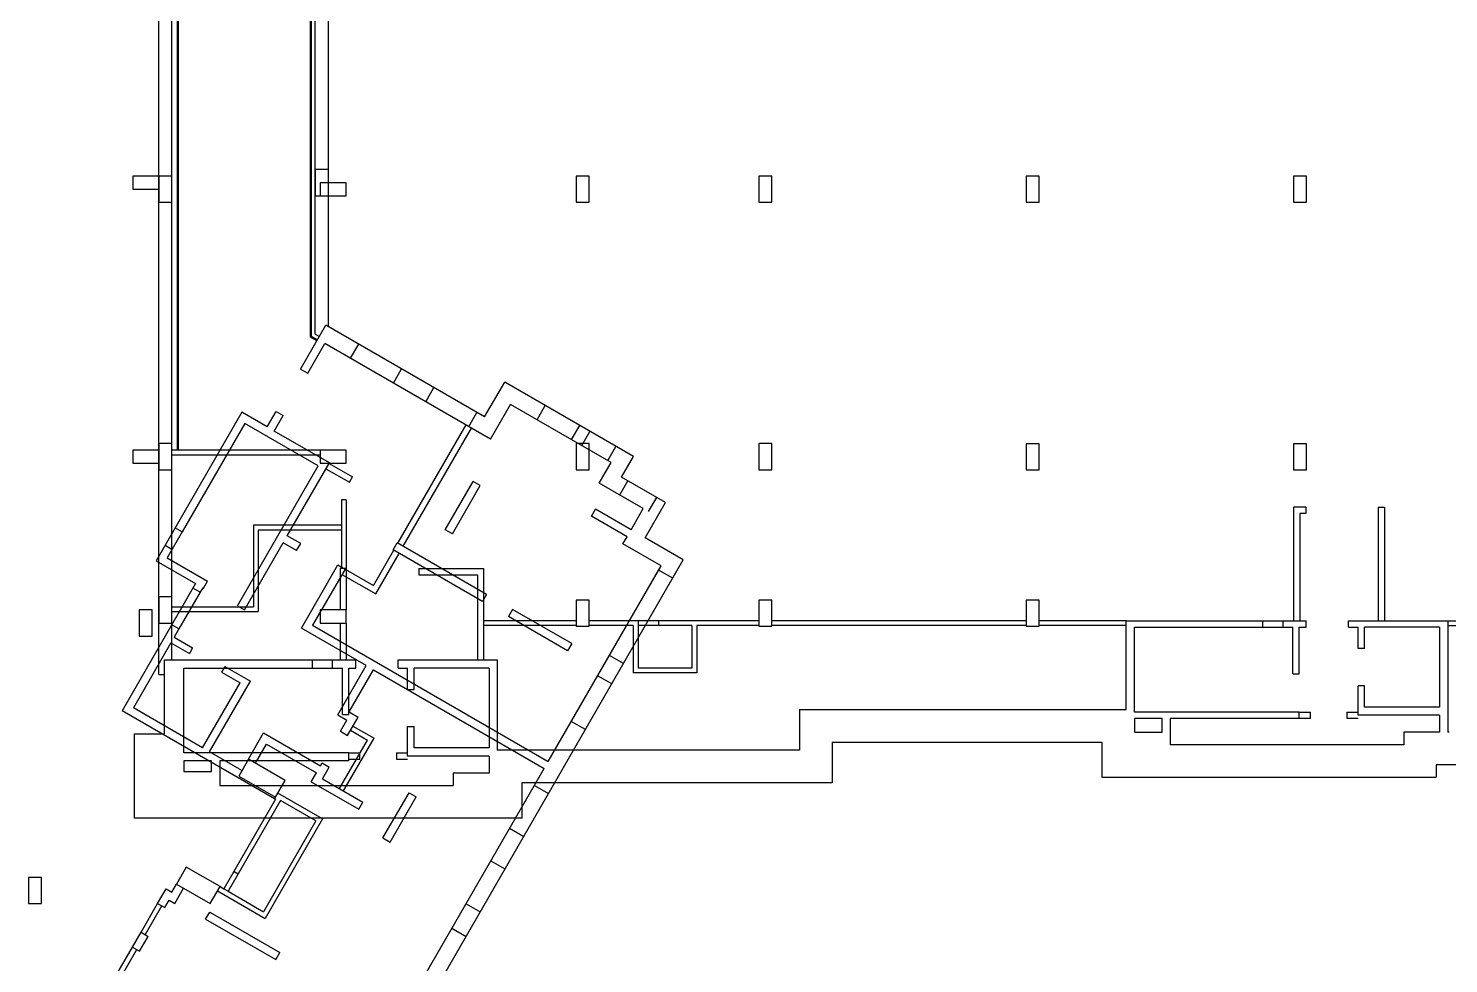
# Model space of a CAD drawing. Header units: metres. Extents: x -681087 to 1033303, y 74272 to 2630761.
# Drawn here: x 52884 to 96441, y 2391336 to 2420008 of the extents above; entities that cross this region are included whole.
import ezdxf

# ---------------------------------------------------------------- set-up
doc = ezdxf.new("R2010")
doc.units = ezdxf.units.M
for name, color, linetype in [('SKELETON_CLEAN', 7, 'Continuous'), ('SKELETON_ISOLATED', 1, 'Continuous'), ('SKELETON_ORIGINAL', 8, 'Continuous')]:
    doc.layers.add(name, color=color, linetype=linetype)

msp = doc.modelspace()

# ---------------------------------------------------------------- linework, layer by layer
at = {"layer": 'SKELETON_CLEAN'}
for p, q in [((56884, 2400198), (56884, 2435878)), ((61684, 2410634), (61684, 2420734)), ((62084, 2410865), (62084, 2420539)), ((62084, 2415678), (61684, 2415678)), ((61684, 2415678), (61684, 2414878)), ((62084, 2414878), (62084, 2415678)), ((56884, 2415478), (56084, 2415478)), ((56084, 2415478), (56084, 2415078)), ((57284, 2415478), (56884, 2415478)), ((56884, 2415278), (56884, 2415078)), ((57284, 2414678), (57284, 2415478)), ((62634, 2415278), (61834, 2415278)), ((61834, 2415278), (61834, 2414878)), ((62634, 2414878), (62634, 2415278)), ((70084, 2415478), (69684, 2415478)), ((69684, 2415478), (69684, 2414678)), ((70084, 2414678), (70084, 2415478)), ((75684, 2415478), (75284, 2415478)), ((75284, 2415478), (75284, 2414678)), ((75684, 2414678), (75684, 2415478)), ((83884, 2415478), (83484, 2415478)), ((83484, 2415478), (83484, 2414678)), ((83884, 2414678), (83884, 2415478)), ((92084, 2415478), (91684, 2415478)), ((91684, 2415478), (91684, 2414678)), ((92084, 2414678), (92084, 2415478)), ((56084, 2415078), (56884, 2415078)), ((61684, 2414878), (62084, 2414878)), ((61834, 2414878), (62634, 2414878)), ((56884, 2414678), (57284, 2414678)), ((69684, 2414678), (70084, 2414678)), ((75284, 2414678), (75684, 2414678)), ((83484, 2414678), (83884, 2414678)), ((91684, 2414678), (92084, 2414678)), ((61234, 2409565), (62009, 2410908)), ((66876, 2408098), (62009, 2410908)), ((61684, 2410634), (61809, 2410561)), ((61451, 2409440), (61976, 2410350)), ((67059, 2407415), (61976, 2410350)), ((61234, 2409565), (61451, 2409440)), ((66876, 2408098), (67491, 2409163)), ((71440, 2406883), (67491, 2409163)), ((60209, 2407790), (60484, 2408266)), ((60484, 2408266), (60701, 2408141)), ((67059, 2407415), (67674, 2408480)), ((70757, 2406700), (67674, 2408480)), ((59430, 2408240), (56800, 2403685)), ((59521, 2407899), (57601, 2404573)), ((60209, 2407790), (59430, 2408240)), ((61773, 2406599), (59521, 2407899)), ((60426, 2407665), (60701, 2408141)), ((62114, 2406690), (60426, 2407665)), ((56884, 2407078), (56084, 2407078)), ((56084, 2407078), (56084, 2406678)), ((57284, 2407278), (56884, 2407278)), ((57284, 2406478), (57284, 2407278)), ((61834, 2407078), (57284, 2407078)), ((62634, 2407078), (61834, 2407078)), ((61834, 2407078), (61834, 2406678)), ((62634, 2406678), (62634, 2407078)), ((70084, 2407278), (69684, 2407278)), ((69684, 2407278), (69684, 2406478)), ((70084, 2406478), (70084, 2407278)), ((75684, 2407278), (75284, 2407278)), ((75284, 2407278), (75284, 2406478)), ((75684, 2406478), (75684, 2407278)), ((83884, 2407275), (83484, 2407275)), ((83484, 2407275), (83484, 2406475)), ((83884, 2406475), (83884, 2407275)), ((92084, 2407275), (91684, 2407275)), ((91684, 2407275), (91684, 2406475)), ((92084, 2406475), (92084, 2407275)), ((56084, 2406678), (56884, 2406678)), ((59293, 2402303), (61773, 2406599)), ((60824, 2404456), (62114, 2406690)), ((61834, 2406678), (62634, 2406678)), ((62104, 2406673), (62823, 2406258)), ((70392, 2406068), (70757, 2406700)), ((71075, 2406251), (71440, 2406883)), ((56884, 2406478), (57284, 2406478)), ((62009, 2406508), (62728, 2406093)), ((62728, 2406093), (62823, 2406258)), ((65669, 2404638), (66524, 2406119)), ((66741, 2405994), (66524, 2406119)), ((69684, 2406478), (70084, 2406478)), ((72426, 2405471), (71075, 2406251)), ((75284, 2406478), (75684, 2406478)), ((83484, 2406475), (83884, 2406475)), ((91684, 2406475), (92084, 2406475)), ((65886, 2404513), (66741, 2405994)), ((71743, 2405288), (70392, 2406068)), ((62634, 2405558), (62484, 2405558)), ((62484, 2405558), (62484, 2403448)), ((62634, 2405558), (62634, 2403448)), ((70152, 2405052), (70277, 2405268)), ((71368, 2404638), (70277, 2405268)), ((71368, 2404638), (71743, 2405288)), ((71801, 2404388), (72426, 2405471)), ((92064, 2405328), (91684, 2405328)), ((91684, 2405328), (91684, 2401848)), ((92064, 2405328), (92064, 2405138)), ((94284, 2405328), (94474, 2405328)), ((94284, 2405328), (94284, 2401848)), ((94474, 2405328), (94474, 2401848)), ((59784, 2404778), (59784, 2402278)), ((62484, 2404778), (59784, 2404778)), ((71243, 2404422), (70152, 2405052)), ((92064, 2405138), (91874, 2405138)), ((91874, 2405138), (91874, 2401848)), ((57601, 2404573), (57141, 2403776)), ((57385, 2404698), (57601, 2404573)), ((62484, 2404628), (59934, 2404628)), ((59934, 2404628), (59934, 2402128)), ((61236, 2404218), (60824, 2404456)), ((65886, 2404513), (65669, 2404638)), ((71118, 2404205), (71243, 2404422)), ((72970, 2403713), (71801, 2404388)), ((59509, 2402178), (60699, 2404239)), ((61111, 2404002), (60699, 2404239)), ((61111, 2404002), (61236, 2404218)), ((63466, 2402931), (64088, 2404009)), ((63535, 2402671), (64253, 2403914)), ((64071, 2404019), (64196, 2404235)), ((66808, 2402439), (64071, 2404019)), ((66933, 2402655), (64196, 2404235)), ((72287, 2403530), (71118, 2404205)), ((56800, 2403685), (58012, 2402985)), ((57141, 2403776), (58380, 2403061)), ((61259, 2401618), (62379, 2403558)), ((62379, 2403558), (62595, 2403433)), ((62686, 2385900), (72970, 2403713)), ((68827, 2397537), (72287, 2403530)), ((58255, 2402845), (58380, 2403061)), ((62595, 2403433), (61600, 2401710)), ((62634, 2403448), (62444, 2403448)), ((62444, 2403448), (62444, 2402178)), ((62500, 2403269), (63535, 2402671)), ((62595, 2403433), (63466, 2402931)), ((62634, 2403448), (62634, 2402178)), ((64854, 2403448), (66844, 2403448)), ((64854, 2403448), (64854, 2403258)), ((64854, 2403258), (66654, 2403258)), ((66654, 2403258), (66654, 2400648)), ((66844, 2403448), (66844, 2400648)), ((58012, 2402985), (55762, 2399088)), ((58149, 2402721), (57499, 2401595)), ((58149, 2402721), (57932, 2402846)), ((58229, 2402860), (58149, 2402721)), ((58229, 2402860), (58255, 2402845)), ((66933, 2402655), (66808, 2402439)), ((56684, 2402178), (56284, 2402178)), ((56284, 2402178), (56284, 2401378)), ((56684, 2401378), (56684, 2402178)), ((57284, 2402578), (56884, 2402578)), ((56884, 2402578), (56884, 2401778)), ((57284, 2401778), (57284, 2402578)), ((57284, 2402278), (59784, 2402278)), ((59293, 2402303), (59509, 2402178)), ((62634, 2402178), (61834, 2402178)), ((61834, 2402178), (61834, 2401778)), ((62634, 2401778), (62634, 2402178)), ((67729, 2402195), (67604, 2401979)), ((69548, 2401145), (67729, 2402195)), ((70084, 2402478), (69684, 2402478)), ((69684, 2402478), (69684, 2401678)), ((70084, 2401678), (70084, 2402478)), ((75684, 2402478), (75284, 2402478)), ((75284, 2402478), (75284, 2401678)), ((75684, 2401678), (75684, 2402478)), ((83884, 2402478), (83484, 2402478)), ((83484, 2402478), (83484, 2401678)), ((83884, 2401678), (83884, 2402478)), ((56884, 2401778), (57284, 2401778)), ((57284, 2402128), (59934, 2402128)), ((61834, 2401778), (62634, 2401778)), ((62634, 2401778), (62634, 2400648)), ((69423, 2400929), (67604, 2401979)), ((71584, 2401848), (71584, 2401698)), ((86553, 2401848), (83884, 2401848)), ((86553, 2399128), (86553, 2401848)), ((86553, 2401848), (92073, 2401848)), ((92073, 2401648), (92073, 2401848)), ((93373, 2401648), (93373, 2401848)), ((93373, 2401848), (96413, 2401848)), ((96413, 2401848), (96413, 2398428)), ((56284, 2401378), (56684, 2401378)), ((57499, 2401595), (57282, 2401720)), ((57499, 2401595), (57354, 2401344)), ((57354, 2401344), (57921, 2401017)), ((63246, 2400471), (61259, 2401618)), ((61600, 2401710), (68827, 2397537)), ((69684, 2401678), (70084, 2401678)), ((71434, 2401698), (70084, 2401698)), ((71434, 2401698), (71434, 2400248)), ((71584, 2401698), (71584, 2400398)), ((73234, 2401698), (71584, 2401698)), ((73234, 2401698), (73234, 2400398)), ((75284, 2401698), (73384, 2401698)), ((73384, 2401698), (73384, 2400248)), ((75284, 2401678), (75684, 2401678)), ((83484, 2401678), (83884, 2401678)), ((86803, 2399048), (86803, 2401648)), ((86803, 2401648), (91663, 2401648)), ((91663, 2400218), (91663, 2401648)), ((91863, 2400218), (91863, 2401648)), ((91863, 2401648), (92073, 2401648)), ((93373, 2401648), (93663, 2401648)), ((93663, 2400993), (93663, 2401648)), ((93863, 2400993), (93863, 2401648)), ((96163, 2401648), (93863, 2401648)), ((96163, 2401648), (96163, 2399198)), ((57254, 2401171), (56104, 2399179)), ((57254, 2401171), (57821, 2400844)), ((57921, 2401017), (57821, 2400844)), ((69548, 2401145), (69423, 2400929)), ((93863, 2400993), (93663, 2400993)), ((57053, 2400648), (62923, 2400648)), ((57053, 2398378), (57053, 2400648)), ((58908, 2400447), (58808, 2400274)), ((58908, 2400447), (59692, 2399994)), ((62376, 2398964), (63246, 2400471)), ((62923, 2400398), (62923, 2400648)), ((64223, 2400398), (64223, 2400648)), ((64223, 2400648), (67263, 2400648)), ((67263, 2400648), (67263, 2397878)), ((56884, 2400198), (57053, 2400198)), ((57653, 2397798), (57653, 2400398)), ((57653, 2400398), (62513, 2400398)), ((58442, 2397829), (59692, 2399994)), ((58808, 2400274), (59375, 2399946)), ((62513, 2398968), (62513, 2400398)), ((62713, 2398968), (62713, 2400398)), ((62713, 2400398), (62923, 2400398)), ((62718, 2399056), (63463, 2400346)), ((63463, 2400346), (68702, 2397321)), ((64223, 2400398), (64513, 2400398)), ((64513, 2399743), (64513, 2400398)), ((64713, 2399743), (64713, 2400398)), ((67013, 2400398), (64713, 2400398)), ((67013, 2400398), (67013, 2397948)), ((73384, 2400248), (71434, 2400248)), ((73234, 2400398), (71584, 2400398)), ((91663, 2400218), (91863, 2400218)), ((58225, 2397954), (59375, 2399946)), ((64513, 2399743), (64713, 2399743)), ((93663, 2398948), (93663, 2399853)), ((93863, 2399853), (93663, 2399853)), ((93863, 2399198), (93863, 2399853)), ((58225, 2397954), (56104, 2399179)), ((76533, 2399128), (86553, 2399128)), ((76533, 2399128), (76533, 2397878)), ((96163, 2399198), (93863, 2399198)), ((60434, 2396390), (55762, 2399088)), ((62376, 2398964), (62653, 2398804)), ((62453, 2398458), (62653, 2398804)), ((62513, 2398968), (62713, 2398968)), ((62670, 2398333), (62995, 2398896)), ((62718, 2399056), (62995, 2398896)), ((91863, 2399048), (86803, 2399048)), ((86803, 2398848), (86803, 2398428)), ((87653, 2398848), (86803, 2398848)), ((87653, 2398428), (87653, 2398848)), ((87903, 2398848), (87903, 2398048)), ((91863, 2398848), (87903, 2398848)), ((91863, 2399048), (92203, 2399048)), ((91863, 2398848), (91863, 2399048)), ((91863, 2398858), (92203, 2398858)), ((92203, 2398858), (92203, 2399048)), ((93323, 2399048), (93663, 2399048)), ((93323, 2399048), (93323, 2398858)), ((93323, 2398858), (93663, 2398858)), ((96163, 2398948), (93663, 2398948)), ((96163, 2398948), (96163, 2398428)), ((56133, 2398378), (57053, 2398378)), ((56133, 2395798), (56133, 2398378)), ((59633, 2397603), (60098, 2398409)), ((60098, 2398409), (61843, 2397401)), ((62453, 2398458), (62670, 2398333)), ((62552, 2396628), (63485, 2398243)), ((62760, 2398488), (63280, 2398188)), ((62835, 2398618), (63485, 2398243)), ((64513, 2397698), (64513, 2398603)), ((64513, 2398603), (64713, 2398603)), ((64713, 2397948), (64713, 2398603)), ((86803, 2398428), (87653, 2398428)), ((95063, 2398428), (95063, 2398048)), ((96163, 2398428), (95063, 2398428)), ((96463, 2398428), (96413, 2398428)), ((59433, 2397257), (58442, 2397829)), ((59850, 2397478), (60190, 2398067)), ((60190, 2398067), (61718, 2397185)), ((62422, 2396703), (63280, 2398188)), ((67013, 2397948), (64713, 2397948)), ((76533, 2397878), (67263, 2397878)), ((77533, 2398128), (77533, 2396878)), ((77533, 2398128), (85803, 2398128)), ((85803, 2398128), (85803, 2397048)), ((95063, 2398048), (87903, 2398048)), ((62713, 2397798), (57653, 2397798)), ((57653, 2397548), (57653, 2397228)), ((58503, 2397548), (57653, 2397548)), ((58503, 2397228), (58503, 2397548)), ((58753, 2397548), (58753, 2396798)), ((62713, 2397548), (58753, 2397548)), ((59633, 2397603), (59333, 2397084)), ((60759, 2396953), (59633, 2397603)), ((61843, 2397401), (61893, 2397488)), ((61893, 2397488), (62110, 2397363)), ((62713, 2397798), (63053, 2397798)), ((62713, 2397548), (62713, 2397798)), ((62713, 2397608), (63053, 2397608)), ((63053, 2397608), (63053, 2397798)), ((64173, 2397798), (64513, 2397798)), ((64173, 2397798), (64173, 2397608)), ((64173, 2397608), (64513, 2397608)), ((67013, 2397698), (64513, 2397698)), ((67013, 2397698), (67013, 2397178)), ((98863, 2397428), (96063, 2397428)), ((96063, 2397428), (96063, 2397048)), ((57653, 2397228), (58503, 2397228)), ((59333, 2397084), (60459, 2396434)), ((60459, 2396434), (60759, 2396953)), ((61561, 2396912), (61718, 2397185)), ((61902, 2397003), (62110, 2397363)), ((61902, 2397003), (63141, 2396288)), ((62412, 2386426), (68702, 2397321)), ((65913, 2397178), (65913, 2396798)), ((67013, 2397178), (65913, 2397178)), ((85803, 2397048), (96063, 2397048)), ((58753, 2396798), (65913, 2396798)), ((61907, 2395771), (60534, 2396563)), ((61561, 2396912), (63016, 2396072)), ((63758, 2395187), (64558, 2396573)), ((64558, 2396573), (64775, 2396448)), ((68013, 2396878), (68013, 2395798)), ((77533, 2396878), (68013, 2396878)), ((60465, 2396373), (58880, 2393627)), ((60619, 2396341), (59009, 2393552)), ((60434, 2396390), (60459, 2396434)), ((60465, 2396373), (60434, 2396390)), ((61702, 2395716), (60619, 2396341)), ((63016, 2396072), (63141, 2396288)), ((63975, 2395062), (64775, 2396448)), ((68013, 2395798), (56133, 2395798)), ((61702, 2395716), (60092, 2392927)), ((61907, 2395771), (60147, 2392723)), ((63758, 2395187), (63975, 2395062)), ((53284, 2393978), (52884, 2393978)), ((52884, 2393978), (52884, 2393178)), ((53284, 2393178), (53284, 2393978)), ((57723, 2394295), (57423, 2393775)), ((58763, 2393695), (57723, 2394295)), ((56848, 2393178), (57105, 2393624)), ((57105, 2393624), (57278, 2393524)), ((57278, 2393524), (57423, 2393775)), ((57370, 2393183), (57640, 2393650)), ((57423, 2393775), (58463, 2393175)), ((58463, 2393175), (58763, 2393695)), ((58688, 2393565), (60147, 2392723)), ((58763, 2393695), (58880, 2393627)), ((58880, 2393627), (59010, 2393552)), ((59010, 2393552), (60092, 2392927)), ((52884, 2393178), (53284, 2393178)), ((56338, 2392295), (56848, 2393178)), ((56848, 2393178), (57064, 2393053)), ((57064, 2393053), (57197, 2393283)), ((57197, 2393283), (57370, 2393183)), ((58320, 2392698), (58445, 2392914)), ((58320, 2392698), (60468, 2391458)), ((58445, 2392914), (60593, 2391674)), ((56075, 2391840), (56338, 2392295)), ((56292, 2391715), (56554, 2392170)), ((56338, 2392295), (56554, 2392170)), ((55565, 2390957), (56075, 2391840)), ((56075, 2391840), (56292, 2391715)), ((60468, 2391458), (60593, 2391674))]:
    msp.add_line(p, q, dxfattribs=at)
at = {"layer": 'SKELETON_ISOLATED'}
for p, q in [((57284, 2400648), (57284, 2435878)), ((57469, 2407078), (57469, 2432278)), ((61549, 2410556), (61549, 2422981)), ((61734, 2410432), (61534, 2410547)), ((61749, 2410457), (61564, 2410564)), ((62764, 2409895), (63014, 2410328)), ((64080, 2409135), (64330, 2409568)), ((65072, 2408562), (65322, 2408995)), ((68488, 2408010), (68738, 2408443)), ((64213, 2404225), (66306, 2407850)), ((66388, 2407802), (66638, 2408235)), ((69545, 2407400), (69795, 2407833)), ((64378, 2404130), (66470, 2407755)), ((69857, 2407220), (70107, 2407653)), ((56884, 2406978), (56884, 2406778)), ((70653, 2406760), (70903, 2407193)), ((61834, 2406928), (57284, 2406928)), ((71020, 2405705), (71270, 2406138)), ((71903, 2405195), (72153, 2405628)), ((57075, 2404161), (57291, 2404036)), ((72645, 2403150), (72212, 2403400)), ((62444, 2401778), (62444, 2400648)), ((69684, 2401848), (66844, 2401848)), ((75284, 2401848), (70084, 2401848)), ((72204, 2401848), (72204, 2401698)), ((83484, 2401848), (75684, 2401848)), ((90743, 2401648), (90743, 2401848)), ((91363, 2401648), (91363, 2401848)), ((96363, 2401848), (99884, 2401848)), ((69684, 2401698), (66844, 2401698)), ((83484, 2401698), (75684, 2401698)), ((86553, 2401698), (83884, 2401698)), ((96413, 2401698), (99884, 2401698)), ((61593, 2400398), (61593, 2400648)), ((62213, 2400398), (62213, 2400648)), ((71135, 2400535), (70702, 2400785)), ((70775, 2399911), (70342, 2400161)), ((69965, 2398508), (69532, 2398758)), ((68402, 2396801), (68835, 2396551)), ((67642, 2395485), (68075, 2395235)), ((67067, 2394489), (67500, 2394239)), ((59190, 2394164), (59320, 2394089)), ((56468, 2392220), (56978, 2393103)), ((66307, 2393173), (66740, 2392923)), ((65872, 2392419), (66305, 2392169)), ((55695, 2390882), (56205, 2391765))]:
    msp.add_line(p, q, dxfattribs=at)
at = {"layer": 'SKELETON_ORIGINAL'}
for p, q in [((56884, 2400198), (56884, 2435878)), ((57284, 2400648), (57284, 2435878)), ((57454, 2407078), (57454, 2432278)), ((57484, 2407078), (57484, 2432278)), ((61534, 2410547), (61534, 2423000)), ((61564, 2410564), (61564, 2422962)), ((61684, 2410634), (61684, 2420734)), ((62084, 2410865), (62084, 2420539)), ((62084, 2415678), (61684, 2415678)), ((61684, 2415678), (61684, 2414878)), ((62084, 2414878), (62084, 2415678)), ((56884, 2415478), (56084, 2415478)), ((56084, 2415478), (56084, 2415078)), ((56884, 2415078), (56884, 2415478)), ((57284, 2415478), (56884, 2415478)), ((56884, 2415478), (56884, 2414678)), ((57284, 2414678), (57284, 2415478)), ((62634, 2415278), (61834, 2415278)), ((61834, 2415278), (61834, 2414878)), ((62634, 2414878), (62634, 2415278)), ((70084, 2415478), (69684, 2415478)), ((69684, 2415478), (69684, 2414678)), ((70084, 2414678), (70084, 2415478)), ((75684, 2415478), (75284, 2415478)), ((75284, 2415478), (75284, 2414678)), ((75684, 2414678), (75684, 2415478)), ((83884, 2415478), (83484, 2415478)), ((83484, 2415478), (83484, 2414678)), ((83884, 2414678), (83884, 2415478)), ((92084, 2415478), (91684, 2415478)), ((91684, 2415478), (91684, 2414678)), ((92084, 2414678), (92084, 2415478)), ((56084, 2415078), (56884, 2415078)), ((61684, 2414878), (62084, 2414878)), ((61834, 2414878), (62634, 2414878)), ((56884, 2414678), (57284, 2414678)), ((69684, 2414678), (70084, 2414678)), ((75284, 2414678), (75684, 2414678)), ((83484, 2414678), (83884, 2414678)), ((91684, 2414678), (92084, 2414678)), ((61234, 2409565), (62009, 2410908)), ((66876, 2408098), (62009, 2410908)), ((61734, 2410432), (61534, 2410547)), ((61749, 2410457), (61564, 2410564)), ((61684, 2410634), (61809, 2410561)), ((61451, 2409440), (61976, 2410350)), ((67059, 2407415), (61976, 2410350)), ((62764, 2409895), (63014, 2410328)), ((64080, 2409135), (64330, 2409568)), ((61234, 2409565), (61451, 2409440)), ((66876, 2408098), (67491, 2409163)), ((71440, 2406883), (67491, 2409163)), ((65072, 2408562), (65322, 2408995)), ((60209, 2407790), (60484, 2408266)), ((60484, 2408266), (60701, 2408141)), ((67059, 2407415), (67674, 2408480)), ((70757, 2406700), (67674, 2408480)), ((68488, 2408010), (68738, 2408443)), ((59430, 2408240), (56800, 2403685)), ((59521, 2407899), (57601, 2404573)), ((60209, 2407790), (59430, 2408240)), ((61773, 2406599), (59521, 2407899)), ((60426, 2407665), (60701, 2408141)), ((64213, 2404225), (66306, 2407850)), ((66388, 2407802), (66638, 2408235)), ((69545, 2407400), (69795, 2407833)), ((62114, 2406690), (60426, 2407665)), ((64378, 2404130), (66470, 2407755)), ((69857, 2407220), (70107, 2407653)), ((56884, 2407078), (56084, 2407078)), ((56084, 2407078), (56084, 2406678)), ((57284, 2407278), (56884, 2407278)), ((56884, 2407278), (56884, 2406478)), ((56884, 2406678), (56884, 2407078)), ((57284, 2406478), (57284, 2407278)), ((61834, 2407078), (57284, 2407078)), ((62634, 2407078), (61834, 2407078)), ((61834, 2407078), (61834, 2406678)), ((62634, 2406678), (62634, 2407078)), ((70084, 2407278), (69684, 2407278)), ((69684, 2407278), (69684, 2406478)), ((70084, 2406478), (70084, 2407278)), ((70653, 2406760), (70903, 2407193)), ((75684, 2407278), (75284, 2407278)), ((75284, 2407278), (75284, 2406478)), ((75684, 2406478), (75684, 2407278)), ((83884, 2407275), (83484, 2407275)), ((83484, 2407275), (83484, 2406475)), ((83884, 2406475), (83884, 2407275)), ((92084, 2407275), (91684, 2407275)), ((91684, 2407275), (91684, 2406475)), ((92084, 2406475), (92084, 2407275)), ((56084, 2406678), (56884, 2406678)), ((61834, 2406928), (57284, 2406928)), ((59293, 2402303), (61773, 2406599)), ((60824, 2404456), (62114, 2406690)), ((61834, 2406678), (62634, 2406678)), ((62104, 2406673), (62823, 2406258)), ((70392, 2406068), (70757, 2406700)), ((71075, 2406251), (71440, 2406883)), ((56884, 2406478), (57284, 2406478)), ((62009, 2406508), (62728, 2406093)), ((62728, 2406093), (62823, 2406258)), ((65669, 2404638), (66524, 2406119)), ((66741, 2405994), (66524, 2406119)), ((69684, 2406478), (70084, 2406478)), ((71020, 2405705), (71270, 2406138)), ((72426, 2405471), (71075, 2406251)), ((75284, 2406478), (75684, 2406478)), ((83484, 2406475), (83884, 2406475)), ((91684, 2406475), (92084, 2406475)), ((65886, 2404513), (66741, 2405994)), ((71743, 2405288), (70392, 2406068)), ((62634, 2405558), (62484, 2405558)), ((62484, 2405558), (62484, 2403448)), ((62634, 2405558), (62634, 2403448)), ((70152, 2405052), (70277, 2405268)), ((71368, 2404638), (70277, 2405268)), ((71368, 2404638), (71743, 2405288)), ((71801, 2404388), (72426, 2405471)), ((71903, 2405195), (72153, 2405628)), ((92064, 2405328), (91684, 2405328)), ((91684, 2405328), (91684, 2401848)), ((92064, 2405328), (92064, 2405138)), ((94284, 2405328), (94474, 2405328)), ((94284, 2405328), (94284, 2401848)), ((94474, 2405328), (94474, 2401848)), ((59784, 2404778), (59784, 2402278)), ((62484, 2404778), (59784, 2404778)), ((71243, 2404422), (70152, 2405052)), ((92064, 2405138), (91874, 2405138)), ((91874, 2405138), (91874, 2401848)), ((57601, 2404573), (57141, 2403776)), ((57385, 2404698), (57601, 2404573)), ((62484, 2404628), (59934, 2404628)), ((59934, 2404628), (59934, 2402128)), ((61236, 2404218), (60824, 2404456)), ((65886, 2404513), (65669, 2404638)), ((71118, 2404205), (71243, 2404422)), ((72970, 2403713), (71801, 2404388)), ((57075, 2404161), (57291, 2404036)), ((59509, 2402178), (60699, 2404239)), ((61111, 2404002), (60699, 2404239)), ((61111, 2404002), (61236, 2404218)), ((63466, 2402931), (64088, 2404009)), ((63535, 2402671), (64253, 2403914)), ((64071, 2404019), (64196, 2404235)), ((66808, 2402439), (64071, 2404019)), ((66933, 2402655), (64196, 2404235)), ((72287, 2403530), (71118, 2404205)), ((56800, 2403685), (58012, 2402985)), ((57141, 2403776), (58380, 2403061)), ((61259, 2401618), (62379, 2403558)), ((62379, 2403558), (62595, 2403433)), ((62686, 2385900), (72970, 2403713)), ((68827, 2397537), (72287, 2403530)), ((58255, 2402845), (58380, 2403061)), ((62595, 2403433), (61600, 2401710)), ((62634, 2403448), (62444, 2403448)), ((62444, 2403448), (62444, 2402178)), ((62500, 2403269), (63535, 2402671)), ((62595, 2403433), (63466, 2402931)), ((62634, 2403448), (62634, 2402178)), ((64854, 2403448), (66844, 2403448)), ((64854, 2403448), (64854, 2403258)), ((64854, 2403258), (66654, 2403258)), ((66654, 2403258), (66654, 2400648)), ((66844, 2403448), (66844, 2400648)), ((72645, 2403150), (72212, 2403400)), ((58012, 2402985), (55762, 2399088)), ((58149, 2402721), (57499, 2401595)), ((58149, 2402721), (57932, 2402846)), ((58229, 2402860), (58149, 2402721)), ((58229, 2402860), (58255, 2402845)), ((66933, 2402655), (66808, 2402439)), ((56684, 2402178), (56284, 2402178)), ((56284, 2402178), (56284, 2401378)), ((56684, 2401378), (56684, 2402178)), ((57284, 2402578), (56884, 2402578)), ((56884, 2402578), (56884, 2401778)), ((57284, 2401778), (57284, 2402578)), ((57284, 2402278), (59784, 2402278)), ((59293, 2402303), (59509, 2402178)), ((62634, 2402178), (61834, 2402178)), ((61834, 2402178), (61834, 2401778)), ((62634, 2401778), (62634, 2402178)), ((67729, 2402195), (67604, 2401979)), ((69548, 2401145), (67729, 2402195)), ((70084, 2402478), (69684, 2402478)), ((69684, 2402478), (69684, 2401678)), ((70084, 2401678), (70084, 2402478)), ((75684, 2402478), (75284, 2402478)), ((75284, 2402478), (75284, 2401678)), ((75684, 2401678), (75684, 2402478)), ((83884, 2402478), (83484, 2402478)), ((83484, 2402478), (83484, 2401678)), ((83884, 2401678), (83884, 2402478)), ((56884, 2401778), (57284, 2401778)), ((57284, 2402128), (59934, 2402128)), ((61834, 2401778), (62634, 2401778)), ((62444, 2401778), (62444, 2400648)), ((62634, 2401778), (62634, 2400648)), ((69684, 2401848), (66844, 2401848)), ((69423, 2400929), (67604, 2401979)), ((75284, 2401848), (70084, 2401848)), ((71584, 2401848), (71584, 2401698)), ((72204, 2401848), (72204, 2401698)), ((83484, 2401848), (75684, 2401848)), ((86553, 2401848), (83884, 2401848)), ((86553, 2399128), (86553, 2401848)), ((86553, 2401848), (92073, 2401848)), ((90743, 2401648), (90743, 2401848)), ((91363, 2401648), (91363, 2401848)), ((92073, 2401648), (92073, 2401848)), ((93373, 2401648), (93373, 2401848)), ((93373, 2401848), (96413, 2401848)), ((96363, 2401848), (99884, 2401848)), ((96413, 2401848), (96413, 2398428)), ((56284, 2401378), (56684, 2401378)), ((57499, 2401595), (57282, 2401720)), ((57499, 2401595), (57354, 2401344)), ((57354, 2401344), (57921, 2401017)), ((63246, 2400471), (61259, 2401618)), ((61600, 2401710), (68827, 2397537)), ((69684, 2401698), (66844, 2401698)), ((69684, 2401678), (70084, 2401678)), ((71434, 2401698), (70084, 2401698)), ((71434, 2401698), (71434, 2400248)), ((71584, 2401698), (71584, 2400398)), ((73234, 2401698), (71584, 2401698)), ((73234, 2401698), (73234, 2400398)), ((75284, 2401698), (73384, 2401698)), ((73384, 2401698), (73384, 2400248)), ((75284, 2401678), (75684, 2401678)), ((83484, 2401698), (75684, 2401698)), ((83484, 2401678), (83884, 2401678)), ((86553, 2401698), (83884, 2401698)), ((86803, 2399048), (86803, 2401648)), ((86803, 2401648), (91663, 2401648)), ((91663, 2400218), (91663, 2401648)), ((91863, 2400218), (91863, 2401648)), ((91863, 2401648), (92073, 2401648)), ((93373, 2401648), (93663, 2401648)), ((93663, 2400993), (93663, 2401648)), ((93863, 2400993), (93863, 2401648)), ((96163, 2401648), (93863, 2401648)), ((96163, 2401648), (96163, 2399198)), ((96413, 2401698), (99884, 2401698)), ((57254, 2401171), (56104, 2399179)), ((57254, 2401171), (57821, 2400844)), ((57921, 2401017), (57821, 2400844)), ((69548, 2401145), (69423, 2400929)), ((93863, 2400993), (93663, 2400993)), ((57053, 2400648), (62923, 2400648)), ((57053, 2398378), (57053, 2400648)), ((58908, 2400447), (58808, 2400274)), ((58908, 2400447), (59692, 2399994)), ((61593, 2400398), (61593, 2400648)), ((62213, 2400398), (62213, 2400648)), ((62376, 2398964), (63246, 2400471)), ((62923, 2400398), (62923, 2400648)), ((64223, 2400398), (64223, 2400648)), ((64223, 2400648), (67263, 2400648)), ((67263, 2400648), (67263, 2397878)), ((71135, 2400535), (70702, 2400785)), ((56884, 2400198), (57053, 2400198)), ((57653, 2397798), (57653, 2400398)), ((57653, 2400398), (62513, 2400398)), ((58442, 2397829), (59692, 2399994)), ((58808, 2400274), (59375, 2399946)), ((62513, 2398968), (62513, 2400398)), ((62713, 2398968), (62713, 2400398)), ((62713, 2400398), (62923, 2400398)), ((62718, 2399056), (63463, 2400346)), ((63463, 2400346), (68702, 2397321)), ((64223, 2400398), (64513, 2400398)), ((64513, 2399743), (64513, 2400398)), ((64713, 2399743), (64713, 2400398)), ((67013, 2400398), (64713, 2400398)), ((67013, 2400398), (67013, 2397948)), ((70775, 2399911), (70342, 2400161)), ((73384, 2400248), (71434, 2400248)), ((73234, 2400398), (71584, 2400398)), ((91663, 2400218), (91863, 2400218)), ((58225, 2397954), (59375, 2399946)), ((64513, 2399743), (64713, 2399743)), ((93663, 2398948), (93663, 2399853)), ((93863, 2399853), (93663, 2399853)), ((93863, 2399198), (93863, 2399853)), ((58225, 2397954), (56104, 2399179)), ((76533, 2399128), (86553, 2399128)), ((76533, 2399128), (76533, 2397878)), ((96163, 2399198), (93863, 2399198)), ((60434, 2396390), (55762, 2399088)), ((62376, 2398964), (62653, 2398804)), ((62453, 2398458), (62653, 2398804)), ((62513, 2398968), (62713, 2398968)), ((62670, 2398333), (62995, 2398896)), ((62718, 2399056), (62995, 2398896)), ((69965, 2398508), (69532, 2398758)), ((91863, 2399048), (86803, 2399048)), ((86803, 2398848), (86803, 2398428)), ((87653, 2398848), (86803, 2398848)), ((87653, 2398428), (87653, 2398848)), ((87903, 2398848), (87903, 2398048)), ((91863, 2398848), (87903, 2398848)), ((91863, 2399048), (92203, 2399048)), ((91863, 2398848), (91863, 2399048)), ((91863, 2398858), (92203, 2398858)), ((92203, 2398858), (92203, 2399048)), ((93323, 2399048), (93663, 2399048)), ((93323, 2399048), (93323, 2398858)), ((93323, 2398858), (93663, 2398858)), ((96163, 2398948), (93663, 2398948)), ((96163, 2398948), (96163, 2398428)), ((56133, 2398378), (57053, 2398378)), ((56133, 2395798), (56133, 2398378)), ((59633, 2397603), (60098, 2398409)), ((60098, 2398409), (61843, 2397401)), ((62453, 2398458), (62670, 2398333)), ((62552, 2396628), (63485, 2398243)), ((62760, 2398488), (63280, 2398188)), ((62835, 2398618), (63485, 2398243)), ((64513, 2397698), (64513, 2398603)), ((64513, 2398603), (64713, 2398603)), ((64713, 2397948), (64713, 2398603)), ((86803, 2398428), (87653, 2398428)), ((95063, 2398428), (95063, 2398048)), ((96163, 2398428), (95063, 2398428)), ((96463, 2398428), (96413, 2398428)), ((59433, 2397257), (58442, 2397829)), ((59850, 2397478), (60190, 2398067)), ((60190, 2398067), (61718, 2397185)), ((62422, 2396703), (63280, 2398188)), ((67013, 2397948), (64713, 2397948)), ((76533, 2397878), (67263, 2397878)), ((77533, 2398128), (77533, 2396878)), ((77533, 2398128), (85803, 2398128)), ((85803, 2398128), (85803, 2397048)), ((95063, 2398048), (87903, 2398048)), ((62713, 2397798), (57653, 2397798)), ((57653, 2397548), (57653, 2397228)), ((58503, 2397548), (57653, 2397548)), ((58503, 2397228), (58503, 2397548)), ((58753, 2397548), (58753, 2396798)), ((62713, 2397548), (58753, 2397548)), ((58753, 2397548), (58753, 2396798)), ((59633, 2397603), (59333, 2397084)), ((59633, 2397603), (59333, 2397084)), ((60759, 2396953), (59633, 2397603)), ((60759, 2396953), (59633, 2397603)), ((61843, 2397401), (61893, 2397488)), ((61893, 2397488), (62110, 2397363)), ((62713, 2397798), (63053, 2397798)), ((62713, 2397548), (62713, 2397798)), ((62713, 2397608), (63053, 2397608)), ((63053, 2397608), (63053, 2397798)), ((64173, 2397798), (64513, 2397798)), ((64173, 2397798), (64173, 2397608)), ((64173, 2397608), (64513, 2397608)), ((67013, 2397698), (64513, 2397698)), ((67013, 2397698), (67013, 2397178)), ((98863, 2397428), (96063, 2397428)), ((96063, 2397428), (96063, 2397048)), ((57653, 2397228), (58503, 2397228)), ((59333, 2397084), (60459, 2396434)), ((59333, 2397084), (60459, 2396434)), ((60459, 2396434), (60759, 2396953)), ((60459, 2396434), (60759, 2396953)), ((61561, 2396912), (61718, 2397185)), ((61902, 2397003), (62110, 2397363)), ((61902, 2397003), (63141, 2396288)), ((62412, 2386426), (68702, 2397321)), ((65913, 2397178), (65913, 2396798)), ((67013, 2397178), (65913, 2397178)), ((65913, 2397178), (65913, 2396798)), ((85803, 2397048), (96063, 2397048)), ((58753, 2396798), (65913, 2396798)), ((61907, 2395771), (60534, 2396563)), ((61561, 2396912), (63016, 2396072)), ((63758, 2395187), (64558, 2396573)), ((64558, 2396573), (64775, 2396448)), ((68013, 2396878), (68013, 2395798)), ((77533, 2396878), (68013, 2396878)), ((68402, 2396801), (68835, 2396551)), ((60465, 2396373), (58880, 2393627)), ((60619, 2396341), (59009, 2393552)), ((60434, 2396390), (60459, 2396434)), ((60465, 2396373), (60434, 2396390)), ((61702, 2395716), (60619, 2396341)), ((63016, 2396072), (63141, 2396288)), ((63975, 2395062), (64775, 2396448)), ((68013, 2395798), (56133, 2395798)), ((61702, 2395716), (60092, 2392927)), ((61907, 2395771), (60147, 2392723)), ((67642, 2395485), (68075, 2395235)), ((63758, 2395187), (63975, 2395062)), ((67067, 2394489), (67500, 2394239)), ((53284, 2393978), (52884, 2393978)), ((52884, 2393978), (52884, 2393178)), ((53284, 2393178), (53284, 2393978)), ((57723, 2394295), (57423, 2393775)), ((57723, 2394295), (57423, 2393775)), ((58763, 2393695), (57723, 2394295)), ((58763, 2393695), (57723, 2394295)), ((59190, 2394164), (59320, 2394089)), ((56848, 2393178), (57105, 2393624)), ((57105, 2393624), (57278, 2393524)), ((57278, 2393524), (57423, 2393775)), ((57370, 2393183), (57640, 2393650)), ((57423, 2393775), (58463, 2393175)), ((57423, 2393775), (58463, 2393175)), ((58463, 2393175), (58763, 2393695)), ((58463, 2393175), (58763, 2393695)), ((58688, 2393565), (60147, 2392723)), ((58763, 2393695), (58880, 2393627)), ((58880, 2393627), (59010, 2393552)), ((59010, 2393552), (60092, 2392927)), ((52884, 2393178), (53284, 2393178)), ((56338, 2392295), (56848, 2393178)), ((56468, 2392220), (56978, 2393103)), ((56848, 2393178), (57064, 2393053)), ((57064, 2393053), (57197, 2393283)), ((57197, 2393283), (57370, 2393183)), ((66307, 2393173), (66740, 2392923)), ((58320, 2392698), (58445, 2392914)), ((58320, 2392698), (60468, 2391458)), ((58445, 2392914), (60593, 2391674)), ((56075, 2391840), (56338, 2392295)), ((56292, 2391715), (56554, 2392170)), ((56338, 2392295), (56554, 2392170)), ((65872, 2392419), (66305, 2392169)), ((55565, 2390957), (56075, 2391840)), ((55695, 2390882), (56205, 2391765)), ((56075, 2391840), (56292, 2391715)), ((60468, 2391458), (60593, 2391674))]:
    msp.add_line(p, q, dxfattribs=at)

doc.saveas('drawing.dxf')
